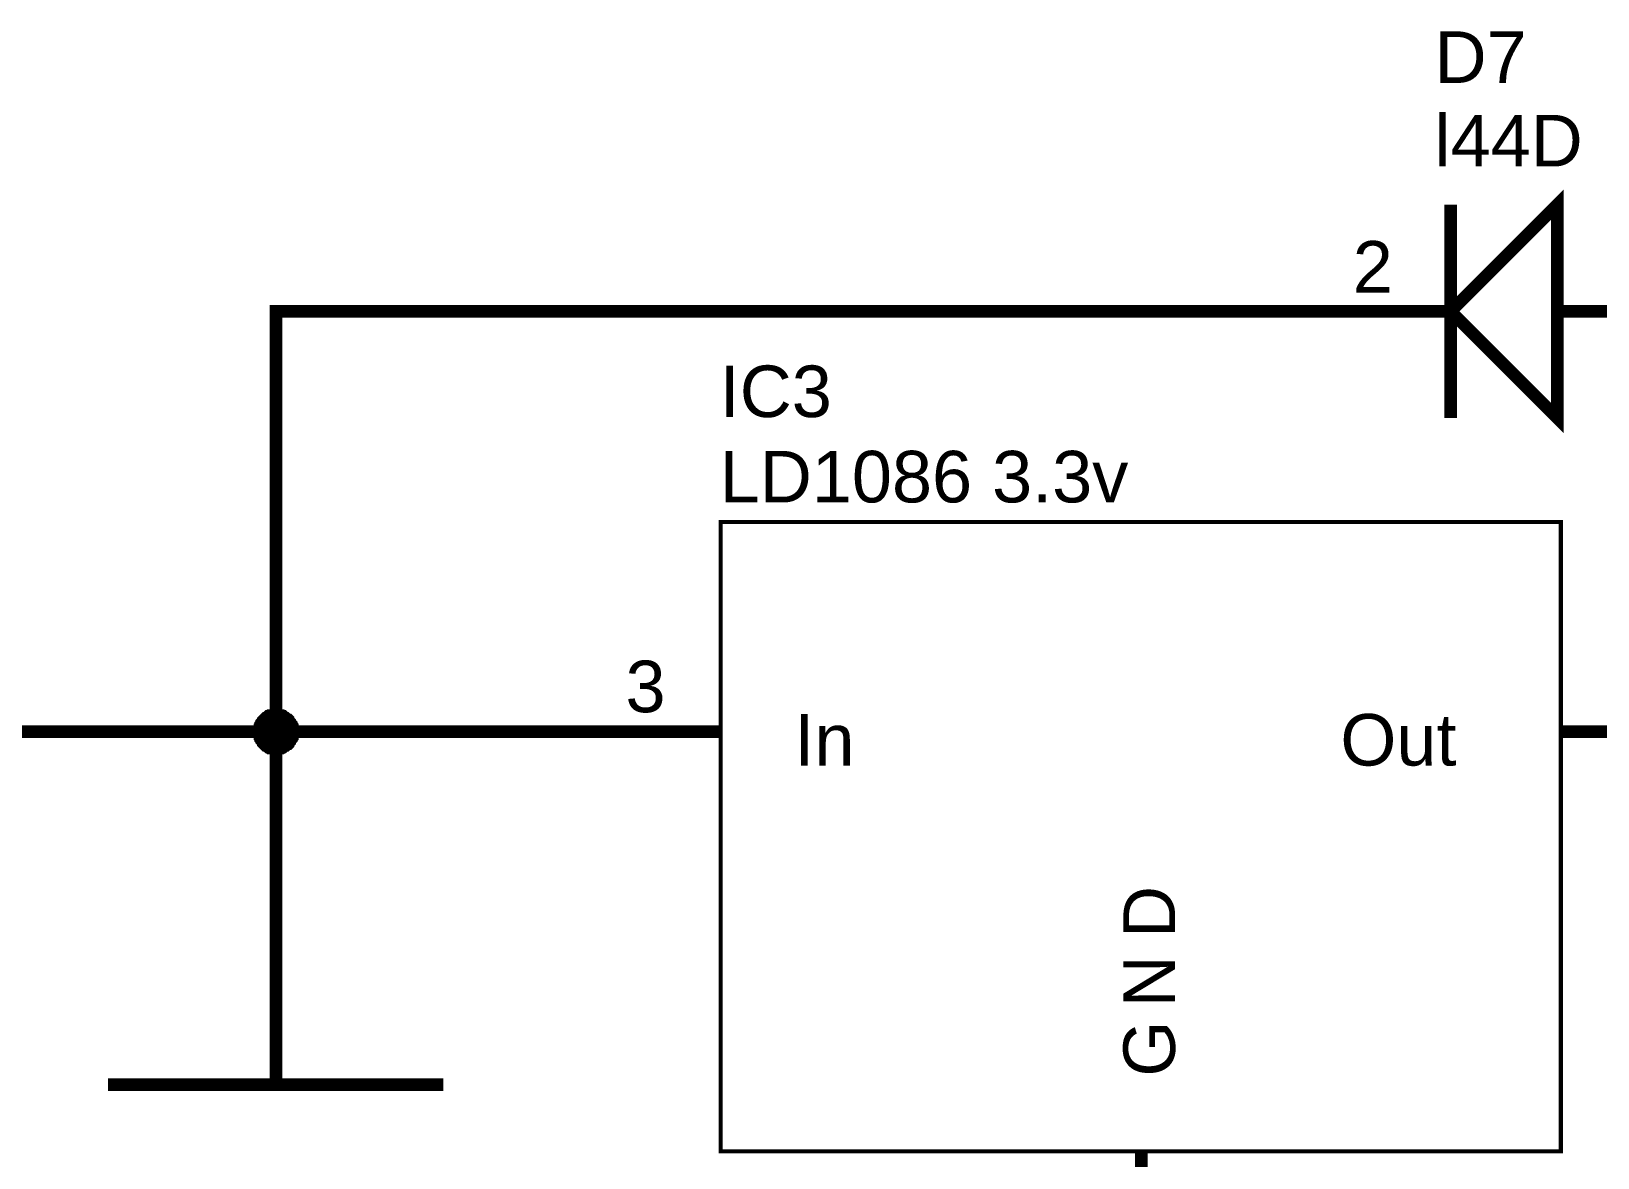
# Model space of a CAD drawing. Header units: millimetres. Extents: x 0 to 594, y 0 to 420.
# Drawn here: x 417.36 to 454.65, y 207.25 to 234.07 of the extents above; entities that cross this region are included whole.
import ezdxf

# ---------------------------------------------------------------- set-up
doc = ezdxf.new("R2010")
doc.units = ezdxf.units.MM
doc.layers.add('Sheet', color=255, linetype='Continuous')
doc.styles.get("Standard").update_dxf_attribs({"font": 'arial.ttf'})

msp = doc.modelspace()

# ---------------------------------------------------------------- linework, layer by layer
at = {"layer": 'Sheet', "color": 0}
for points, const_width in [([(453.691, 229.94), (451.151, 227.399), (453.691, 224.859), (453.691, 229.94)], 0.3), ([(453.691, 229.94), (451.151, 227.399), (453.691, 224.859), (453.691, 229.94)], 0.0991), ([(433.774, 222.383), (433.774, 207.396), (453.776, 207.396), (453.776, 222.383), (433.774, 222.383), (433.774, 222.383)], 0.0991), ([(433.774, 222.383), (453.776, 222.383), (453.776, 207.396), (433.774, 207.396), (433.774, 222.383)], 0.0991)]:
    msp.add_lwpolyline(points, close=True, dxfattribs=dict(at, const_width=const_width))
for points, const_width in [([(451.151, 224.859), (451.151, 229.94)], 0.3), ([(423.191, 217.387), (423.191, 227.399), (446.071, 227.399)], 0.3), ([(451.151, 227.399), (446.071, 227.399)], 0.3), ([(453.691, 227.399), (458.771, 227.399)], 0.3), ([(422.683, 217.387), (422.683, 217.409), (422.683, 217.43), (422.683, 217.472), (422.683, 217.493), (422.704, 217.514), (422.704, 217.536), (422.704, 217.557), (422.725, 217.578), (422.725, 217.599), (422.747, 217.62), (422.747, 217.641), (422.768, 217.663), (422.789, 217.684), (422.789, 217.705), (422.81, 217.726), (422.831, 217.747), (422.852, 217.768), (422.852, 217.768), (422.874, 217.79), (422.895, 217.811), (422.916, 217.811), (422.937, 217.832), (422.958, 217.853), (422.979, 217.853), (423.001, 217.874), (423.043, 217.874), (423.064, 217.874), (423.085, 217.895), (423.106, 217.895), (423.128, 217.895), (423.17, 217.895), (423.191, 217.895)], 0.0991), ([(422.683, 217.387), (422.683, 217.409), (422.683, 217.43), (422.683, 217.472), (422.683, 217.493), (422.704, 217.514), (422.704, 217.536), (422.704, 217.557), (422.725, 217.578), (422.725, 217.599), (422.747, 217.62), (422.747, 217.641), (422.768, 217.663), (422.789, 217.684), (422.789, 217.705), (422.81, 217.726), (422.831, 217.747), (422.852, 217.768), (422.852, 217.768), (422.874, 217.79), (422.895, 217.811), (422.916, 217.811), (422.937, 217.832), (422.958, 217.853), (422.979, 217.853), (423.001, 217.874), (423.043, 217.874), (423.064, 217.874), (423.085, 217.895), (423.106, 217.895), (423.128, 217.895), (423.17, 217.895), (423.191, 217.895)], 0.0991), ([(422.683, 217.387), (422.683, 217.409), (422.683, 217.43), (422.683, 217.472), (422.683, 217.493), (422.704, 217.514), (422.704, 217.536), (422.704, 217.557), (422.725, 217.578), (422.725, 217.599), (422.747, 217.62), (422.747, 217.641), (422.768, 217.663), (422.789, 217.684), (422.789, 217.705), (422.81, 217.726), (422.831, 217.747), (422.852, 217.768), (422.852, 217.768), (422.874, 217.79), (422.895, 217.811), (422.916, 217.811), (422.937, 217.832), (422.958, 217.853), (422.979, 217.853), (423.001, 217.874), (423.043, 217.874), (423.064, 217.874), (423.085, 217.895), (423.106, 217.895), (423.128, 217.895), (423.17, 217.895), (423.191, 217.895)], 0.0991), ([(422.683, 217.387), (422.683, 217.409), (422.683, 217.43), (422.683, 217.472), (422.683, 217.493), (422.704, 217.514), (422.704, 217.536), (422.704, 217.557), (422.725, 217.578), (422.725, 217.599), (422.747, 217.62), (422.747, 217.641), (422.768, 217.663), (422.789, 217.684), (422.789, 217.705), (422.81, 217.726), (422.831, 217.747), (422.852, 217.768), (422.852, 217.768), (422.874, 217.79), (422.895, 217.811), (422.916, 217.811), (422.937, 217.832), (422.958, 217.853), (422.979, 217.853), (423.001, 217.874), (423.043, 217.874), (423.064, 217.874), (423.085, 217.895), (423.106, 217.895), (423.128, 217.895), (423.17, 217.895), (423.191, 217.895)], 0.0991), ([(422.683, 217.387), (422.683, 217.409), (422.683, 217.43), (422.683, 217.472), (422.683, 217.493), (422.704, 217.514), (422.704, 217.536), (422.704, 217.557), (422.725, 217.578), (422.725, 217.599), (422.747, 217.62), (422.747, 217.641), (422.768, 217.663), (422.789, 217.684), (422.789, 217.705), (422.81, 217.726), (422.831, 217.747), (422.852, 217.768), (422.852, 217.768), (422.874, 217.79), (422.895, 217.811), (422.916, 217.811), (422.937, 217.832), (422.958, 217.853), (422.979, 217.853), (423.001, 217.874), (423.043, 217.874), (423.064, 217.874), (423.085, 217.895), (423.106, 217.895), (423.128, 217.895), (423.17, 217.895), (423.191, 217.895)], 0.0991), ([(422.683, 217.387), (422.683, 217.409), (422.683, 217.43), (422.683, 217.472), (422.683, 217.493), (422.704, 217.514), (422.704, 217.536), (422.704, 217.557), (422.725, 217.578), (422.725, 217.599), (422.747, 217.62), (422.747, 217.641), (422.768, 217.663), (422.789, 217.684), (422.789, 217.705), (422.81, 217.726), (422.831, 217.747), (422.852, 217.768), (422.852, 217.768), (422.874, 217.79), (422.895, 217.811), (422.916, 217.811), (422.937, 217.832), (422.958, 217.853), (422.979, 217.853), (423.001, 217.874), (423.043, 217.874), (423.064, 217.874), (423.085, 217.895), (423.106, 217.895), (423.128, 217.895), (423.17, 217.895), (423.191, 217.895)], 0.0991), ([(422.683, 217.387), (422.683, 217.409), (422.683, 217.43), (422.683, 217.472), (422.683, 217.493), (422.704, 217.514), (422.704, 217.536), (422.704, 217.557), (422.725, 217.578), (422.725, 217.599), (422.747, 217.62), (422.747, 217.641), (422.768, 217.663), (422.789, 217.684), (422.789, 217.705), (422.81, 217.726), (422.831, 217.747), (422.852, 217.768), (422.852, 217.768), (422.874, 217.79), (422.895, 217.811), (422.916, 217.811), (422.937, 217.832), (422.958, 217.853), (422.979, 217.853), (423.001, 217.874), (423.043, 217.874), (423.064, 217.874), (423.085, 217.895), (423.106, 217.895), (423.128, 217.895), (423.17, 217.895), (423.191, 217.895)], 0.0991), ([(422.683, 217.387), (422.683, 217.409), (422.683, 217.43), (422.683, 217.472), (422.683, 217.493), (422.704, 217.514), (422.704, 217.536), (422.704, 217.557), (422.725, 217.578), (422.725, 217.599), (422.747, 217.62), (422.747, 217.641), (422.768, 217.663), (422.789, 217.684), (422.789, 217.705), (422.81, 217.726), (422.831, 217.747), (422.852, 217.768), (422.852, 217.768), (422.874, 217.79), (422.895, 217.811), (422.916, 217.811), (422.937, 217.832), (422.958, 217.853), (422.979, 217.853), (423.001, 217.874), (423.043, 217.874), (423.064, 217.874), (423.085, 217.895), (423.106, 217.895), (423.128, 217.895), (423.17, 217.895), (423.191, 217.895)], 0.0991), ([(422.683, 217.387), (422.683, 217.409), (422.683, 217.43), (422.683, 217.472), (422.683, 217.493), (422.704, 217.514), (422.704, 217.536), (422.704, 217.557), (422.725, 217.578), (422.725, 217.599), (422.747, 217.62), (422.747, 217.641), (422.768, 217.663), (422.789, 217.684), (422.789, 217.705), (422.81, 217.726), (422.831, 217.747), (422.852, 217.768), (422.852, 217.768), (422.874, 217.79), (422.895, 217.811), (422.916, 217.811), (422.937, 217.832), (422.958, 217.853), (422.979, 217.853), (423.001, 217.874), (423.043, 217.874), (423.064, 217.874), (423.085, 217.895), (423.106, 217.895), (423.128, 217.895), (423.17, 217.895), (423.191, 217.895)], 0.0991), ([(422.683, 217.387), (422.683, 217.409), (422.683, 217.43), (422.683, 217.472), (422.683, 217.493), (422.704, 217.514), (422.704, 217.536), (422.704, 217.557), (422.725, 217.578), (422.725, 217.599), (422.747, 217.62), (422.747, 217.641), (422.768, 217.663), (422.789, 217.684), (422.789, 217.705), (422.81, 217.726), (422.831, 217.747), (422.852, 217.768), (422.852, 217.768), (422.874, 217.79), (422.895, 217.811), (422.916, 217.811), (422.937, 217.832), (422.958, 217.853), (422.979, 217.853), (423.001, 217.874), (423.043, 217.874), (423.064, 217.874), (423.085, 217.895), (423.106, 217.895), (423.128, 217.895), (423.17, 217.895), (423.191, 217.895)], 0.0991), ([(422.683, 217.387), (422.683, 217.409), (422.683, 217.43), (422.683, 217.472), (422.683, 217.493), (422.704, 217.514), (422.704, 217.536), (422.704, 217.557), (422.725, 217.578), (422.725, 217.599), (422.747, 217.62), (422.747, 217.641), (422.768, 217.663), (422.789, 217.684), (422.789, 217.705), (422.81, 217.726), (422.831, 217.747), (422.852, 217.768), (422.852, 217.768), (422.874, 217.79), (422.895, 217.811), (422.916, 217.811), (422.937, 217.832), (422.958, 217.853), (422.979, 217.853), (423.001, 217.874), (423.043, 217.874), (423.064, 217.874), (423.085, 217.895), (423.106, 217.895), (423.128, 217.895), (423.17, 217.895), (423.191, 217.895)], 0.0991), ([(422.683, 217.387), (422.683, 217.409), (422.683, 217.43), (422.683, 217.472), (422.683, 217.493), (422.704, 217.514), (422.704, 217.536), (422.704, 217.557), (422.725, 217.578), (422.725, 217.599), (422.747, 217.62), (422.747, 217.641), (422.768, 217.663), (422.789, 217.684), (422.789, 217.705), (422.81, 217.726), (422.831, 217.747), (422.852, 217.768), (422.852, 217.768), (422.874, 217.79), (422.895, 217.811), (422.916, 217.811), (422.937, 217.832), (422.958, 217.853), (422.979, 217.853), (423.001, 217.874), (423.043, 217.874), (423.064, 217.874), (423.085, 217.895), (423.106, 217.895), (423.128, 217.895), (423.17, 217.895), (423.191, 217.895)], 0.0991), ([(423.191, 217.895), (423.191, 217.895)], 0.0991), ([(423.191, 217.895), (423.212, 217.895), (423.233, 217.895), (423.276, 217.895), (423.297, 217.895), (423.318, 217.874), (423.339, 217.874), (423.36, 217.874), (423.382, 217.853), (423.403, 217.853), (423.424, 217.832), (423.445, 217.811), (423.466, 217.811), (423.487, 217.79), (423.509, 217.768), (423.53, 217.768), (423.551, 217.747), (423.572, 217.726), (423.572, 217.705), (423.593, 217.684), (423.614, 217.663), (423.614, 217.641), (423.636, 217.62), (423.657, 217.599), (423.657, 217.578), (423.678, 217.557), (423.678, 217.536), (423.678, 217.514), (423.699, 217.493), (423.699, 217.472), (423.699, 217.43), (423.699, 217.409), (423.699, 217.387)], 0.0991), ([(423.191, 217.895), (423.191, 217.895)], 0.0991), ([(423.191, 217.895), (423.212, 217.895), (423.233, 217.895), (423.276, 217.895), (423.297, 217.895), (423.318, 217.874), (423.339, 217.874), (423.36, 217.874), (423.382, 217.853), (423.403, 217.853), (423.424, 217.832), (423.445, 217.811), (423.466, 217.811), (423.487, 217.79), (423.509, 217.768), (423.53, 217.768), (423.551, 217.747), (423.572, 217.726), (423.572, 217.705), (423.593, 217.684), (423.614, 217.663), (423.614, 217.641), (423.636, 217.62), (423.657, 217.599), (423.657, 217.578), (423.678, 217.557), (423.678, 217.536), (423.678, 217.514), (423.699, 217.493), (423.699, 217.472), (423.699, 217.43), (423.699, 217.409), (423.699, 217.387)], 0.0991), ([(423.191, 217.895), (423.191, 217.895)], 0.0991), ([(423.191, 217.895), (423.212, 217.895), (423.233, 217.895), (423.276, 217.895), (423.297, 217.895), (423.318, 217.874), (423.339, 217.874), (423.36, 217.874), (423.382, 217.853), (423.403, 217.853), (423.424, 217.832), (423.445, 217.811), (423.466, 217.811), (423.487, 217.79), (423.509, 217.768), (423.53, 217.768), (423.551, 217.747), (423.572, 217.726), (423.572, 217.705), (423.593, 217.684), (423.614, 217.663), (423.614, 217.641), (423.636, 217.62), (423.657, 217.599), (423.657, 217.578), (423.678, 217.557), (423.678, 217.536), (423.678, 217.514), (423.699, 217.493), (423.699, 217.472), (423.699, 217.43), (423.699, 217.409), (423.699, 217.387)], 0.0991), ([(423.191, 217.895), (423.191, 217.895)], 0.0991), ([(423.191, 217.895), (423.212, 217.895), (423.233, 217.895), (423.276, 217.895), (423.297, 217.895), (423.318, 217.874), (423.339, 217.874), (423.36, 217.874), (423.382, 217.853), (423.403, 217.853), (423.424, 217.832), (423.445, 217.811), (423.466, 217.811), (423.487, 217.79), (423.509, 217.768), (423.53, 217.768), (423.551, 217.747), (423.572, 217.726), (423.572, 217.705), (423.593, 217.684), (423.614, 217.663), (423.614, 217.641), (423.636, 217.62), (423.657, 217.599), (423.657, 217.578), (423.678, 217.557), (423.678, 217.536), (423.678, 217.514), (423.699, 217.493), (423.699, 217.472), (423.699, 217.43), (423.699, 217.409), (423.699, 217.387)], 0.0991), ([(423.191, 217.895), (423.191, 217.895)], 0.0991), ([(423.191, 217.895), (423.212, 217.895), (423.233, 217.895), (423.276, 217.895), (423.297, 217.895), (423.318, 217.874), (423.339, 217.874), (423.36, 217.874), (423.382, 217.853), (423.403, 217.853), (423.424, 217.832), (423.445, 217.811), (423.466, 217.811), (423.487, 217.79), (423.509, 217.768), (423.53, 217.768), (423.551, 217.747), (423.572, 217.726), (423.572, 217.705), (423.593, 217.684), (423.614, 217.663), (423.614, 217.641), (423.636, 217.62), (423.657, 217.599), (423.657, 217.578), (423.678, 217.557), (423.678, 217.536), (423.678, 217.514), (423.699, 217.493), (423.699, 217.472), (423.699, 217.43), (423.699, 217.409), (423.699, 217.387)], 0.0991), ([(423.191, 217.895), (423.191, 217.895)], 0.0991), ([(423.191, 217.895), (423.212, 217.895), (423.233, 217.895), (423.276, 217.895), (423.297, 217.895), (423.318, 217.874), (423.339, 217.874), (423.36, 217.874), (423.382, 217.853), (423.403, 217.853), (423.424, 217.832), (423.445, 217.811), (423.466, 217.811), (423.487, 217.79), (423.509, 217.768), (423.53, 217.768), (423.551, 217.747), (423.572, 217.726), (423.572, 217.705), (423.593, 217.684), (423.614, 217.663), (423.614, 217.641), (423.636, 217.62), (423.657, 217.599), (423.657, 217.578), (423.678, 217.557), (423.678, 217.536), (423.678, 217.514), (423.699, 217.493), (423.699, 217.472), (423.699, 217.43), (423.699, 217.409), (423.699, 217.387)], 0.0991), ([(423.191, 217.895), (423.191, 217.895)], 0.0991), ([(423.191, 217.895), (423.212, 217.895), (423.233, 217.895), (423.276, 217.895), (423.297, 217.895), (423.318, 217.874), (423.339, 217.874), (423.36, 217.874), (423.382, 217.853), (423.403, 217.853), (423.424, 217.832), (423.445, 217.811), (423.466, 217.811), (423.487, 217.79), (423.509, 217.768), (423.53, 217.768), (423.551, 217.747), (423.572, 217.726), (423.572, 217.705), (423.593, 217.684), (423.614, 217.663), (423.614, 217.641), (423.636, 217.62), (423.657, 217.599), (423.657, 217.578), (423.678, 217.557), (423.678, 217.536), (423.678, 217.514), (423.699, 217.493), (423.699, 217.472), (423.699, 217.43), (423.699, 217.409), (423.699, 217.387)], 0.0991), ([(423.191, 217.895), (423.191, 217.895)], 0.0991), ([(423.191, 217.895), (423.212, 217.895), (423.233, 217.895), (423.276, 217.895), (423.297, 217.895), (423.318, 217.874), (423.339, 217.874), (423.36, 217.874), (423.382, 217.853), (423.403, 217.853), (423.424, 217.832), (423.445, 217.811), (423.466, 217.811), (423.487, 217.79), (423.509, 217.768), (423.53, 217.768), (423.551, 217.747), (423.572, 217.726), (423.572, 217.705), (423.593, 217.684), (423.614, 217.663), (423.614, 217.641), (423.636, 217.62), (423.657, 217.599), (423.657, 217.578), (423.678, 217.557), (423.678, 217.536), (423.678, 217.514), (423.699, 217.493), (423.699, 217.472), (423.699, 217.43), (423.699, 217.409), (423.699, 217.387)], 0.0991), ([(423.191, 217.895), (423.191, 217.895)], 0.0991), ([(423.191, 217.895), (423.212, 217.895), (423.233, 217.895), (423.276, 217.895), (423.297, 217.895), (423.318, 217.874), (423.339, 217.874), (423.36, 217.874), (423.382, 217.853), (423.403, 217.853), (423.424, 217.832), (423.445, 217.811), (423.466, 217.811), (423.487, 217.79), (423.509, 217.768), (423.53, 217.768), (423.551, 217.747), (423.572, 217.726), (423.572, 217.705), (423.593, 217.684), (423.614, 217.663), (423.614, 217.641), (423.636, 217.62), (423.657, 217.599), (423.657, 217.578), (423.678, 217.557), (423.678, 217.536), (423.678, 217.514), (423.699, 217.493), (423.699, 217.472), (423.699, 217.43), (423.699, 217.409), (423.699, 217.387)], 0.0991), ([(423.191, 217.895), (423.191, 217.895)], 0.0991), ([(423.191, 217.895), (423.212, 217.895), (423.233, 217.895), (423.276, 217.895), (423.297, 217.895), (423.318, 217.874), (423.339, 217.874), (423.36, 217.874), (423.382, 217.853), (423.403, 217.853), (423.424, 217.832), (423.445, 217.811), (423.466, 217.811), (423.487, 217.79), (423.509, 217.768), (423.53, 217.768), (423.551, 217.747), (423.572, 217.726), (423.572, 217.705), (423.593, 217.684), (423.614, 217.663), (423.614, 217.641), (423.636, 217.62), (423.657, 217.599), (423.657, 217.578), (423.678, 217.557), (423.678, 217.536), (423.678, 217.514), (423.699, 217.493), (423.699, 217.472), (423.699, 217.43), (423.699, 217.409), (423.699, 217.387)], 0.0991), ([(423.191, 217.895), (423.191, 217.895)], 0.0991), ([(423.191, 217.895), (423.212, 217.895), (423.233, 217.895), (423.276, 217.895), (423.297, 217.895), (423.318, 217.874), (423.339, 217.874), (423.36, 217.874), (423.382, 217.853), (423.403, 217.853), (423.424, 217.832), (423.445, 217.811), (423.466, 217.811), (423.487, 217.79), (423.509, 217.768), (423.53, 217.768), (423.551, 217.747), (423.572, 217.726), (423.572, 217.705), (423.593, 217.684), (423.614, 217.663), (423.614, 217.641), (423.636, 217.62), (423.657, 217.599), (423.657, 217.578), (423.678, 217.557), (423.678, 217.536), (423.678, 217.514), (423.699, 217.493), (423.699, 217.472), (423.699, 217.43), (423.699, 217.409), (423.699, 217.387)], 0.0991), ([(423.191, 217.895), (423.191, 217.895)], 0.0991), ([(423.191, 217.895), (423.212, 217.895), (423.233, 217.895), (423.276, 217.895), (423.297, 217.895), (423.318, 217.874), (423.339, 217.874), (423.36, 217.874), (423.382, 217.853), (423.403, 217.853), (423.424, 217.832), (423.445, 217.811), (423.466, 217.811), (423.487, 217.79), (423.509, 217.768), (423.53, 217.768), (423.551, 217.747), (423.572, 217.726), (423.572, 217.705), (423.593, 217.684), (423.614, 217.663), (423.614, 217.641), (423.636, 217.62), (423.657, 217.599), (423.657, 217.578), (423.678, 217.557), (423.678, 217.536), (423.678, 217.514), (423.699, 217.493), (423.699, 217.472), (423.699, 217.43), (423.699, 217.409), (423.699, 217.387)], 0.0991), ([(404.988, 211.693), (404.988, 217.387), (405.179, 217.387), (405.179, 217.387), (423.191, 217.387), (428.779, 217.387)], 0.3), ([(423.191, 216.879), (423.17, 216.879), (423.128, 216.879), (423.106, 216.879), (423.085, 216.879), (423.064, 216.901), (423.043, 216.901), (423.001, 216.901), (422.979, 216.922), (422.958, 216.922), (422.937, 216.943), (422.916, 216.964), (422.895, 216.964), (422.874, 216.985), (422.852, 217.006), (422.852, 217.006), (422.831, 217.028), (422.81, 217.049), (422.789, 217.07), (422.789, 217.091), (422.768, 217.112), (422.747, 217.133), (422.747, 217.155), (422.725, 217.176), (422.725, 217.197), (422.704, 217.218), (422.704, 217.239), (422.704, 217.26), (422.683, 217.282), (422.683, 217.303), (422.683, 217.345), (422.683, 217.366), (422.683, 217.387)], 0.0991), ([(422.683, 217.387), (422.683, 217.387)], 0.0991), ([(423.191, 216.879), (423.17, 216.879), (423.128, 216.879), (423.106, 216.879), (423.085, 216.879), (423.064, 216.901), (423.043, 216.901), (423.001, 216.901), (422.979, 216.922), (422.958, 216.922), (422.937, 216.943), (422.916, 216.964), (422.895, 216.964), (422.874, 216.985), (422.852, 217.006), (422.852, 217.006), (422.831, 217.028), (422.81, 217.049), (422.789, 217.07), (422.789, 217.091), (422.768, 217.112), (422.747, 217.133), (422.747, 217.155), (422.725, 217.176), (422.725, 217.197), (422.704, 217.218), (422.704, 217.239), (422.704, 217.26), (422.683, 217.282), (422.683, 217.303), (422.683, 217.345), (422.683, 217.366), (422.683, 217.387)], 0.0991), ([(422.683, 217.387), (422.683, 217.387)], 0.0991), ([(423.191, 216.879), (423.17, 216.879), (423.128, 216.879), (423.106, 216.879), (423.085, 216.879), (423.064, 216.901), (423.043, 216.901), (423.001, 216.901), (422.979, 216.922), (422.958, 216.922), (422.937, 216.943), (422.916, 216.964), (422.895, 216.964), (422.874, 216.985), (422.852, 217.006), (422.852, 217.006), (422.831, 217.028), (422.81, 217.049), (422.789, 217.07), (422.789, 217.091), (422.768, 217.112), (422.747, 217.133), (422.747, 217.155), (422.725, 217.176), (422.725, 217.197), (422.704, 217.218), (422.704, 217.239), (422.704, 217.26), (422.683, 217.282), (422.683, 217.303), (422.683, 217.345), (422.683, 217.366), (422.683, 217.387)], 0.0991), ([(422.683, 217.387), (422.683, 217.387)], 0.0991), ([(423.191, 216.879), (423.17, 216.879), (423.128, 216.879), (423.106, 216.879), (423.085, 216.879), (423.064, 216.901), (423.043, 216.901), (423.001, 216.901), (422.979, 216.922), (422.958, 216.922), (422.937, 216.943), (422.916, 216.964), (422.895, 216.964), (422.874, 216.985), (422.852, 217.006), (422.852, 217.006), (422.831, 217.028), (422.81, 217.049), (422.789, 217.07), (422.789, 217.091), (422.768, 217.112), (422.747, 217.133), (422.747, 217.155), (422.725, 217.176), (422.725, 217.197), (422.704, 217.218), (422.704, 217.239), (422.704, 217.26), (422.683, 217.282), (422.683, 217.303), (422.683, 217.345), (422.683, 217.366), (422.683, 217.387)], 0.0991), ([(422.683, 217.387), (422.683, 217.387)], 0.0991), ([(423.191, 216.879), (423.17, 216.879), (423.128, 216.879), (423.106, 216.879), (423.085, 216.879), (423.064, 216.901), (423.043, 216.901), (423.001, 216.901), (422.979, 216.922), (422.958, 216.922), (422.937, 216.943), (422.916, 216.964), (422.895, 216.964), (422.874, 216.985), (422.852, 217.006), (422.852, 217.006), (422.831, 217.028), (422.81, 217.049), (422.789, 217.07), (422.789, 217.091), (422.768, 217.112), (422.747, 217.133), (422.747, 217.155), (422.725, 217.176), (422.725, 217.197), (422.704, 217.218), (422.704, 217.239), (422.704, 217.26), (422.683, 217.282), (422.683, 217.303), (422.683, 217.345), (422.683, 217.366), (422.683, 217.387)], 0.0991), ([(422.683, 217.387), (422.683, 217.387)], 0.0991), ([(423.191, 216.879), (423.17, 216.879), (423.128, 216.879), (423.106, 216.879), (423.085, 216.879), (423.064, 216.901), (423.043, 216.901), (423.001, 216.901), (422.979, 216.922), (422.958, 216.922), (422.937, 216.943), (422.916, 216.964), (422.895, 216.964), (422.874, 216.985), (422.852, 217.006), (422.852, 217.006), (422.831, 217.028), (422.81, 217.049), (422.789, 217.07), (422.789, 217.091), (422.768, 217.112), (422.747, 217.133), (422.747, 217.155), (422.725, 217.176), (422.725, 217.197), (422.704, 217.218), (422.704, 217.239), (422.704, 217.26), (422.683, 217.282), (422.683, 217.303), (422.683, 217.345), (422.683, 217.366), (422.683, 217.387)], 0.0991), ([(422.683, 217.387), (422.683, 217.387)], 0.0991), ([(423.191, 216.879), (423.17, 216.879), (423.128, 216.879), (423.106, 216.879), (423.085, 216.879), (423.064, 216.901), (423.043, 216.901), (423.001, 216.901), (422.979, 216.922), (422.958, 216.922), (422.937, 216.943), (422.916, 216.964), (422.895, 216.964), (422.874, 216.985), (422.852, 217.006), (422.852, 217.006), (422.831, 217.028), (422.81, 217.049), (422.789, 217.07), (422.789, 217.091), (422.768, 217.112), (422.747, 217.133), (422.747, 217.155), (422.725, 217.176), (422.725, 217.197), (422.704, 217.218), (422.704, 217.239), (422.704, 217.26), (422.683, 217.282), (422.683, 217.303), (422.683, 217.345), (422.683, 217.366), (422.683, 217.387)], 0.0991), ([(422.683, 217.387), (422.683, 217.387)], 0.0991), ([(423.191, 216.879), (423.17, 216.879), (423.128, 216.879), (423.106, 216.879), (423.085, 216.879), (423.064, 216.901), (423.043, 216.901), (423.001, 216.901), (422.979, 216.922), (422.958, 216.922), (422.937, 216.943), (422.916, 216.964), (422.895, 216.964), (422.874, 216.985), (422.852, 217.006), (422.852, 217.006), (422.831, 217.028), (422.81, 217.049), (422.789, 217.07), (422.789, 217.091), (422.768, 217.112), (422.747, 217.133), (422.747, 217.155), (422.725, 217.176), (422.725, 217.197), (422.704, 217.218), (422.704, 217.239), (422.704, 217.26), (422.683, 217.282), (422.683, 217.303), (422.683, 217.345), (422.683, 217.366), (422.683, 217.387)], 0.0991), ([(422.683, 217.387), (422.683, 217.387)], 0.0991), ([(423.191, 216.879), (423.17, 216.879), (423.128, 216.879), (423.106, 216.879), (423.085, 216.879), (423.064, 216.901), (423.043, 216.901), (423.001, 216.901), (422.979, 216.922), (422.958, 216.922), (422.937, 216.943), (422.916, 216.964), (422.895, 216.964), (422.874, 216.985), (422.852, 217.006), (422.852, 217.006), (422.831, 217.028), (422.81, 217.049), (422.789, 217.07), (422.789, 217.091), (422.768, 217.112), (422.747, 217.133), (422.747, 217.155), (422.725, 217.176), (422.725, 217.197), (422.704, 217.218), (422.704, 217.239), (422.704, 217.26), (422.683, 217.282), (422.683, 217.303), (422.683, 217.345), (422.683, 217.366), (422.683, 217.387)], 0.0991), ([(422.683, 217.387), (422.683, 217.387)], 0.0991), ([(423.191, 216.879), (423.17, 216.879), (423.128, 216.879), (423.106, 216.879), (423.085, 216.879), (423.064, 216.901), (423.043, 216.901), (423.001, 216.901), (422.979, 216.922), (422.958, 216.922), (422.937, 216.943), (422.916, 216.964), (422.895, 216.964), (422.874, 216.985), (422.852, 217.006), (422.852, 217.006), (422.831, 217.028), (422.81, 217.049), (422.789, 217.07), (422.789, 217.091), (422.768, 217.112), (422.747, 217.133), (422.747, 217.155), (422.725, 217.176), (422.725, 217.197), (422.704, 217.218), (422.704, 217.239), (422.704, 217.26), (422.683, 217.282), (422.683, 217.303), (422.683, 217.345), (422.683, 217.366), (422.683, 217.387)], 0.0991), ([(422.683, 217.387), (422.683, 217.387)], 0.0991), ([(423.191, 216.879), (423.17, 216.879), (423.128, 216.879), (423.106, 216.879), (423.085, 216.879), (423.064, 216.901), (423.043, 216.901), (423.001, 216.901), (422.979, 216.922), (422.958, 216.922), (422.937, 216.943), (422.916, 216.964), (422.895, 216.964), (422.874, 216.985), (422.852, 217.006), (422.852, 217.006), (422.831, 217.028), (422.81, 217.049), (422.789, 217.07), (422.789, 217.091), (422.768, 217.112), (422.747, 217.133), (422.747, 217.155), (422.725, 217.176), (422.725, 217.197), (422.704, 217.218), (422.704, 217.239), (422.704, 217.26), (422.683, 217.282), (422.683, 217.303), (422.683, 217.345), (422.683, 217.366), (422.683, 217.387)], 0.0991), ([(422.683, 217.387), (422.683, 217.387)], 0.0991), ([(423.191, 216.879), (423.17, 216.879), (423.128, 216.879), (423.106, 216.879), (423.085, 216.879), (423.064, 216.901), (423.043, 216.901), (423.001, 216.901), (422.979, 216.922), (422.958, 216.922), (422.937, 216.943), (422.916, 216.964), (422.895, 216.964), (422.874, 216.985), (422.852, 217.006), (422.852, 217.006), (422.831, 217.028), (422.81, 217.049), (422.789, 217.07), (422.789, 217.091), (422.768, 217.112), (422.747, 217.133), (422.747, 217.155), (422.725, 217.176), (422.725, 217.197), (422.704, 217.218), (422.704, 217.239), (422.704, 217.26), (422.683, 217.282), (422.683, 217.303), (422.683, 217.345), (422.683, 217.366), (422.683, 217.387)], 0.0991), ([(422.683, 217.387), (422.683, 217.387)], 0.0991), ([(423.191, 217.387), (423.191, 215.482)], 0.3), ([(423.699, 217.387), (423.699, 217.366), (423.699, 217.345), (423.699, 217.303), (423.699, 217.282), (423.678, 217.26), (423.678, 217.239), (423.678, 217.218), (423.657, 217.197), (423.657, 217.176), (423.636, 217.155), (423.614, 217.133), (423.614, 217.112), (423.593, 217.091), (423.572, 217.07), (423.572, 217.049), (423.551, 217.028), (423.53, 217.006), (423.509, 217.006), (423.487, 216.985), (423.466, 216.964), (423.445, 216.964), (423.424, 216.943), (423.403, 216.922), (423.382, 216.922), (423.36, 216.901), (423.339, 216.901), (423.318, 216.901), (423.297, 216.879), (423.276, 216.879), (423.233, 216.879), (423.212, 216.879), (423.191, 216.879)], 0.0991), ([(423.699, 217.387), (423.699, 217.366), (423.699, 217.345), (423.699, 217.303), (423.699, 217.282), (423.678, 217.26), (423.678, 217.239), (423.678, 217.218), (423.657, 217.197), (423.657, 217.176), (423.636, 217.155), (423.614, 217.133), (423.614, 217.112), (423.593, 217.091), (423.572, 217.07), (423.572, 217.049), (423.551, 217.028), (423.53, 217.006), (423.509, 217.006), (423.487, 216.985), (423.466, 216.964), (423.445, 216.964), (423.424, 216.943), (423.403, 216.922), (423.382, 216.922), (423.36, 216.901), (423.339, 216.901), (423.318, 216.901), (423.297, 216.879), (423.276, 216.879), (423.233, 216.879), (423.212, 216.879), (423.191, 216.879)], 0.0991), ([(423.699, 217.387), (423.699, 217.366), (423.699, 217.345), (423.699, 217.303), (423.699, 217.282), (423.678, 217.26), (423.678, 217.239), (423.678, 217.218), (423.657, 217.197), (423.657, 217.176), (423.636, 217.155), (423.614, 217.133), (423.614, 217.112), (423.593, 217.091), (423.572, 217.07), (423.572, 217.049), (423.551, 217.028), (423.53, 217.006), (423.509, 217.006), (423.487, 216.985), (423.466, 216.964), (423.445, 216.964), (423.424, 216.943), (423.403, 216.922), (423.382, 216.922), (423.36, 216.901), (423.339, 216.901), (423.318, 216.901), (423.297, 216.879), (423.276, 216.879), (423.233, 216.879), (423.212, 216.879), (423.191, 216.879)], 0.0991), ([(423.699, 217.387), (423.699, 217.366), (423.699, 217.345), (423.699, 217.303), (423.699, 217.282), (423.678, 217.26), (423.678, 217.239), (423.678, 217.218), (423.657, 217.197), (423.657, 217.176), (423.636, 217.155), (423.614, 217.133), (423.614, 217.112), (423.593, 217.091), (423.572, 217.07), (423.572, 217.049), (423.551, 217.028), (423.53, 217.006), (423.509, 217.006), (423.487, 216.985), (423.466, 216.964), (423.445, 216.964), (423.424, 216.943), (423.403, 216.922), (423.382, 216.922), (423.36, 216.901), (423.339, 216.901), (423.318, 216.901), (423.297, 216.879), (423.276, 216.879), (423.233, 216.879), (423.212, 216.879), (423.191, 216.879)], 0.0991), ([(423.699, 217.387), (423.699, 217.366), (423.699, 217.345), (423.699, 217.303), (423.699, 217.282), (423.678, 217.26), (423.678, 217.239), (423.678, 217.218), (423.657, 217.197), (423.657, 217.176), (423.636, 217.155), (423.614, 217.133), (423.614, 217.112), (423.593, 217.091), (423.572, 217.07), (423.572, 217.049), (423.551, 217.028), (423.53, 217.006), (423.509, 217.006), (423.487, 216.985), (423.466, 216.964), (423.445, 216.964), (423.424, 216.943), (423.403, 216.922), (423.382, 216.922), (423.36, 216.901), (423.339, 216.901), (423.318, 216.901), (423.297, 216.879), (423.276, 216.879), (423.233, 216.879), (423.212, 216.879), (423.191, 216.879)], 0.0991), ([(423.699, 217.387), (423.699, 217.366), (423.699, 217.345), (423.699, 217.303), (423.699, 217.282), (423.678, 217.26), (423.678, 217.239), (423.678, 217.218), (423.657, 217.197), (423.657, 217.176), (423.636, 217.155), (423.614, 217.133), (423.614, 217.112), (423.593, 217.091), (423.572, 217.07), (423.572, 217.049), (423.551, 217.028), (423.53, 217.006), (423.509, 217.006), (423.487, 216.985), (423.466, 216.964), (423.445, 216.964), (423.424, 216.943), (423.403, 216.922), (423.382, 216.922), (423.36, 216.901), (423.339, 216.901), (423.318, 216.901), (423.297, 216.879), (423.276, 216.879), (423.233, 216.879), (423.212, 216.879), (423.191, 216.879)], 0.0991), ([(423.699, 217.387), (423.699, 217.366), (423.699, 217.345), (423.699, 217.303), (423.699, 217.282), (423.678, 217.26), (423.678, 217.239), (423.678, 217.218), (423.657, 217.197), (423.657, 217.176), (423.636, 217.155), (423.614, 217.133), (423.614, 217.112), (423.593, 217.091), (423.572, 217.07), (423.572, 217.049), (423.551, 217.028), (423.53, 217.006), (423.509, 217.006), (423.487, 216.985), (423.466, 216.964), (423.445, 216.964), (423.424, 216.943), (423.403, 216.922), (423.382, 216.922), (423.36, 216.901), (423.339, 216.901), (423.318, 216.901), (423.297, 216.879), (423.276, 216.879), (423.233, 216.879), (423.212, 216.879), (423.191, 216.879)], 0.0991), ([(423.699, 217.387), (423.699, 217.366), (423.699, 217.345), (423.699, 217.303), (423.699, 217.282), (423.678, 217.26), (423.678, 217.239), (423.678, 217.218), (423.657, 217.197), (423.657, 217.176), (423.636, 217.155), (423.614, 217.133), (423.614, 217.112), (423.593, 217.091), (423.572, 217.07), (423.572, 217.049), (423.551, 217.028), (423.53, 217.006), (423.509, 217.006), (423.487, 216.985), (423.466, 216.964), (423.445, 216.964), (423.424, 216.943), (423.403, 216.922), (423.382, 216.922), (423.36, 216.901), (423.339, 216.901), (423.318, 216.901), (423.297, 216.879), (423.276, 216.879), (423.233, 216.879), (423.212, 216.879), (423.191, 216.879)], 0.0991), ([(423.699, 217.387), (423.699, 217.366), (423.699, 217.345), (423.699, 217.303), (423.699, 217.282), (423.678, 217.26), (423.678, 217.239), (423.678, 217.218), (423.657, 217.197), (423.657, 217.176), (423.636, 217.155), (423.614, 217.133), (423.614, 217.112), (423.593, 217.091), (423.572, 217.07), (423.572, 217.049), (423.551, 217.028), (423.53, 217.006), (423.509, 217.006), (423.487, 216.985), (423.466, 216.964), (423.445, 216.964), (423.424, 216.943), (423.403, 216.922), (423.382, 216.922), (423.36, 216.901), (423.339, 216.901), (423.318, 216.901), (423.297, 216.879), (423.276, 216.879), (423.233, 216.879), (423.212, 216.879), (423.191, 216.879)], 0.0991), ([(423.699, 217.387), (423.699, 217.366), (423.699, 217.345), (423.699, 217.303), (423.699, 217.282), (423.678, 217.26), (423.678, 217.239), (423.678, 217.218), (423.657, 217.197), (423.657, 217.176), (423.636, 217.155), (423.614, 217.133), (423.614, 217.112), (423.593, 217.091), (423.572, 217.07), (423.572, 217.049), (423.551, 217.028), (423.53, 217.006), (423.509, 217.006), (423.487, 216.985), (423.466, 216.964), (423.445, 216.964), (423.424, 216.943), (423.403, 216.922), (423.382, 216.922), (423.36, 216.901), (423.339, 216.901), (423.318, 216.901), (423.297, 216.879), (423.276, 216.879), (423.233, 216.879), (423.212, 216.879), (423.191, 216.879)], 0.0991), ([(423.699, 217.387), (423.699, 217.366), (423.699, 217.345), (423.699, 217.303), (423.699, 217.282), (423.678, 217.26), (423.678, 217.239), (423.678, 217.218), (423.657, 217.197), (423.657, 217.176), (423.636, 217.155), (423.614, 217.133), (423.614, 217.112), (423.593, 217.091), (423.572, 217.07), (423.572, 217.049), (423.551, 217.028), (423.53, 217.006), (423.509, 217.006), (423.487, 216.985), (423.466, 216.964), (423.445, 216.964), (423.424, 216.943), (423.403, 216.922), (423.382, 216.922), (423.36, 216.901), (423.339, 216.901), (423.318, 216.901), (423.297, 216.879), (423.276, 216.879), (423.233, 216.879), (423.212, 216.879), (423.191, 216.879)], 0.0991), ([(423.699, 217.387), (423.699, 217.366), (423.699, 217.345), (423.699, 217.303), (423.699, 217.282), (423.678, 217.26), (423.678, 217.239), (423.678, 217.218), (423.657, 217.197), (423.657, 217.176), (423.636, 217.155), (423.614, 217.133), (423.614, 217.112), (423.593, 217.091), (423.572, 217.07), (423.572, 217.049), (423.551, 217.028), (423.53, 217.006), (423.509, 217.006), (423.487, 216.985), (423.466, 216.964), (423.445, 216.964), (423.424, 216.943), (423.403, 216.922), (423.382, 216.922), (423.36, 216.901), (423.339, 216.901), (423.318, 216.901), (423.297, 216.879), (423.276, 216.879), (423.233, 216.879), (423.212, 216.879), (423.191, 216.879)], 0.0991), ([(423.699, 217.387), (423.699, 217.387), (423.699, 217.387), (423.699, 217.387), (423.699, 217.387), (423.699, 217.387), (423.699, 217.387), (423.699, 217.387), (423.699, 217.387), (423.699, 217.387), (423.699, 217.387), (423.699, 217.387), (423.699, 217.387), (423.699, 217.387), (423.699, 217.387), (423.699, 217.387), (423.699, 217.387), (423.699, 217.387), (423.699, 217.387), (423.699, 217.387), (423.699, 217.387), (423.699, 217.387), (423.699, 217.387), (423.699, 217.387), (423.699, 217.387), (423.699, 217.387), (423.699, 217.387), (423.699, 217.387), (423.699, 217.387), (423.699, 217.387), (423.699, 217.387), (423.699, 217.387), (423.699, 217.387)], 0.0991), ([(423.699, 217.387), (423.699, 217.387)], 0.0991), ([(423.699, 217.387), (423.699, 217.387), (423.699, 217.387), (423.699, 217.387), (423.699, 217.387), (423.699, 217.387), (423.699, 217.387), (423.699, 217.387), (423.699, 217.387), (423.699, 217.387), (423.699, 217.387), (423.699, 217.387), (423.699, 217.387), (423.699, 217.387), (423.699, 217.387), (423.699, 217.387), (423.699, 217.387), (423.699, 217.387), (423.699, 217.387), (423.699, 217.387), (423.699, 217.387), (423.699, 217.387), (423.699, 217.387), (423.699, 217.387), (423.699, 217.387), (423.699, 217.387), (423.699, 217.387), (423.699, 217.387), (423.699, 217.387), (423.699, 217.387), (423.699, 217.387), (423.699, 217.387), (423.699, 217.387)], 0.0991), ([(423.699, 217.387), (423.699, 217.387)], 0.0991), ([(423.699, 217.387), (423.699, 217.387), (423.699, 217.387), (423.699, 217.387), (423.699, 217.387), (423.699, 217.387), (423.699, 217.387), (423.699, 217.387), (423.699, 217.387), (423.699, 217.387), (423.699, 217.387), (423.699, 217.387), (423.699, 217.387), (423.699, 217.387), (423.699, 217.387), (423.699, 217.387), (423.699, 217.387), (423.699, 217.387), (423.699, 217.387), (423.699, 217.387), (423.699, 217.387), (423.699, 217.387), (423.699, 217.387), (423.699, 217.387), (423.699, 217.387), (423.699, 217.387), (423.699, 217.387), (423.699, 217.387), (423.699, 217.387), (423.699, 217.387), (423.699, 217.387), (423.699, 217.387), (423.699, 217.387)], 0.0991), ([(423.699, 217.387), (423.699, 217.387)], 0.0991), ([(423.699, 217.387), (423.699, 217.387), (423.699, 217.387), (423.699, 217.387), (423.699, 217.387), (423.699, 217.387), (423.699, 217.387), (423.699, 217.387), (423.699, 217.387), (423.699, 217.387), (423.699, 217.387), (423.699, 217.387), (423.699, 217.387), (423.699, 217.387), (423.699, 217.387), (423.699, 217.387), (423.699, 217.387), (423.699, 217.387), (423.699, 217.387), (423.699, 217.387), (423.699, 217.387), (423.699, 217.387), (423.699, 217.387), (423.699, 217.387), (423.699, 217.387), (423.699, 217.387), (423.699, 217.387), (423.699, 217.387), (423.699, 217.387), (423.699, 217.387), (423.699, 217.387), (423.699, 217.387), (423.699, 217.387)], 0.0991), ([(423.699, 217.387), (423.699, 217.387)], 0.0991), ([(423.699, 217.387), (423.699, 217.387), (423.699, 217.387), (423.699, 217.387), (423.699, 217.387), (423.699, 217.387), (423.699, 217.387), (423.699, 217.387), (423.699, 217.387), (423.699, 217.387), (423.699, 217.387), (423.699, 217.387), (423.699, 217.387), (423.699, 217.387), (423.699, 217.387), (423.699, 217.387), (423.699, 217.387), (423.699, 217.387), (423.699, 217.387), (423.699, 217.387), (423.699, 217.387), (423.699, 217.387), (423.699, 217.387), (423.699, 217.387), (423.699, 217.387), (423.699, 217.387), (423.699, 217.387), (423.699, 217.387), (423.699, 217.387), (423.699, 217.387), (423.699, 217.387), (423.699, 217.387), (423.699, 217.387)], 0.0991), ([(423.699, 217.387), (423.699, 217.387)], 0.0991), ([(423.699, 217.387), (423.699, 217.387), (423.699, 217.387), (423.699, 217.387), (423.699, 217.387), (423.699, 217.387), (423.699, 217.387), (423.699, 217.387), (423.699, 217.387), (423.699, 217.387), (423.699, 217.387), (423.699, 217.387), (423.699, 217.387), (423.699, 217.387), (423.699, 217.387), (423.699, 217.387), (423.699, 217.387), (423.699, 217.387), (423.699, 217.387), (423.699, 217.387), (423.699, 217.387), (423.699, 217.387), (423.699, 217.387), (423.699, 217.387), (423.699, 217.387), (423.699, 217.387), (423.699, 217.387), (423.699, 217.387), (423.699, 217.387), (423.699, 217.387), (423.699, 217.387), (423.699, 217.387), (423.699, 217.387)], 0.0991), ([(423.699, 217.387), (423.699, 217.387)], 0.0991), ([(423.699, 217.387), (423.699, 217.387), (423.699, 217.387), (423.699, 217.387), (423.699, 217.387), (423.699, 217.387), (423.699, 217.387), (423.699, 217.387), (423.699, 217.387), (423.699, 217.387), (423.699, 217.387), (423.699, 217.387), (423.699, 217.387), (423.699, 217.387), (423.699, 217.387), (423.699, 217.387), (423.699, 217.387), (423.699, 217.387), (423.699, 217.387), (423.699, 217.387), (423.699, 217.387), (423.699, 217.387), (423.699, 217.387), (423.699, 217.387), (423.699, 217.387), (423.699, 217.387), (423.699, 217.387), (423.699, 217.387), (423.699, 217.387), (423.699, 217.387), (423.699, 217.387), (423.699, 217.387), (423.699, 217.387)], 0.0991), ([(423.699, 217.387), (423.699, 217.387)], 0.0991), ([(423.699, 217.387), (423.699, 217.387), (423.699, 217.387), (423.699, 217.387), (423.699, 217.387), (423.699, 217.387), (423.699, 217.387), (423.699, 217.387), (423.699, 217.387), (423.699, 217.387), (423.699, 217.387), (423.699, 217.387), (423.699, 217.387), (423.699, 217.387), (423.699, 217.387), (423.699, 217.387), (423.699, 217.387), (423.699, 217.387), (423.699, 217.387), (423.699, 217.387), (423.699, 217.387), (423.699, 217.387), (423.699, 217.387), (423.699, 217.387), (423.699, 217.387), (423.699, 217.387), (423.699, 217.387), (423.699, 217.387), (423.699, 217.387), (423.699, 217.387), (423.699, 217.387), (423.699, 217.387), (423.699, 217.387)], 0.0991), ([(423.699, 217.387), (423.699, 217.387)], 0.0991), ([(423.699, 217.387), (423.699, 217.387), (423.699, 217.387), (423.699, 217.387), (423.699, 217.387), (423.699, 217.387), (423.699, 217.387), (423.699, 217.387), (423.699, 217.387), (423.699, 217.387), (423.699, 217.387), (423.699, 217.387), (423.699, 217.387), (423.699, 217.387), (423.699, 217.387), (423.699, 217.387), (423.699, 217.387), (423.699, 217.387), (423.699, 217.387), (423.699, 217.387), (423.699, 217.387), (423.699, 217.387), (423.699, 217.387), (423.699, 217.387), (423.699, 217.387), (423.699, 217.387), (423.699, 217.387), (423.699, 217.387), (423.699, 217.387), (423.699, 217.387), (423.699, 217.387), (423.699, 217.387), (423.699, 217.387)], 0.0991), ([(423.699, 217.387), (423.699, 217.387)], 0.0991), ([(423.699, 217.387), (423.699, 217.387), (423.699, 217.387), (423.699, 217.387), (423.699, 217.387), (423.699, 217.387), (423.699, 217.387), (423.699, 217.387), (423.699, 217.387), (423.699, 217.387), (423.699, 217.387), (423.699, 217.387), (423.699, 217.387), (423.699, 217.387), (423.699, 217.387), (423.699, 217.387), (423.699, 217.387), (423.699, 217.387), (423.699, 217.387), (423.699, 217.387), (423.699, 217.387), (423.699, 217.387), (423.699, 217.387), (423.699, 217.387), (423.699, 217.387), (423.699, 217.387), (423.699, 217.387), (423.699, 217.387), (423.699, 217.387), (423.699, 217.387), (423.699, 217.387), (423.699, 217.387), (423.699, 217.387)], 0.0991), ([(423.699, 217.387), (423.699, 217.387)], 0.0991), ([(423.699, 217.387), (423.699, 217.387), (423.699, 217.387), (423.699, 217.387), (423.699, 217.387), (423.699, 217.387), (423.699, 217.387), (423.699, 217.387), (423.699, 217.387), (423.699, 217.387), (423.699, 217.387), (423.699, 217.387), (423.699, 217.387), (423.699, 217.387), (423.699, 217.387), (423.699, 217.387), (423.699, 217.387), (423.699, 217.387), (423.699, 217.387), (423.699, 217.387), (423.699, 217.387), (423.699, 217.387), (423.699, 217.387), (423.699, 217.387), (423.699, 217.387), (423.699, 217.387), (423.699, 217.387), (423.699, 217.387), (423.699, 217.387), (423.699, 217.387), (423.699, 217.387), (423.699, 217.387), (423.699, 217.387)], 0.0991), ([(423.699, 217.387), (423.699, 217.387)], 0.0991), ([(423.699, 217.387), (423.699, 217.387), (423.699, 217.387), (423.699, 217.387), (423.699, 217.387), (423.699, 217.387), (423.699, 217.387), (423.699, 217.387), (423.699, 217.387), (423.699, 217.387), (423.699, 217.387), (423.699, 217.387), (423.699, 217.387), (423.699, 217.387), (423.699, 217.387), (423.699, 217.387), (423.699, 217.387), (423.699, 217.387), (423.699, 217.387), (423.699, 217.387), (423.699, 217.387), (423.699, 217.387), (423.699, 217.387), (423.699, 217.387), (423.699, 217.387), (423.699, 217.387), (423.699, 217.387), (423.699, 217.387), (423.699, 217.387), (423.699, 217.387), (423.699, 217.387), (423.699, 217.387), (423.699, 217.387)], 0.0991), ([(423.699, 217.387), (423.699, 217.387)], 0.0991), ([(433.774, 217.387), (428.779, 217.387)], 0.3), ([(453.776, 217.387), (458.771, 217.387)], 0.3), ([(423.191, 215.482), (423.191, 208.984)], 0.3), ([(423.191, 210.487), (423.191, 215.482)], 0.3), ([(419.191, 208.984), (427.17, 208.984)], 0.3), ([(443.786, 207.396), (443.786, 202.38)], 0.3)]:
    msp.add_lwpolyline(points, dxfattribs=dict(at, const_width=const_width))
at = {"layer": 'Sheet', "color": 0, "const_width": 0.508}
msp.add_lwpolyline([(422.925, 217.4, 1), (423.433, 217.4, 1)], format="xyb", close=True, dxfattribs=at)

# ---------------------------------------------------------------- texts
at = {"layer": 'Sheet', "color": 0}
for s, height, p in [('D7', 1.2277, (450.77, 232.839)), ('l44D', 1.2277, (450.77, 230.85)), ('2', 1.228, (448.823, 227.844)), ('IC3', 1.2277, (433.753, 224.881)), ('LD1086 3.3v', 1.2277, (433.753, 222.849)), ('3', 1.228, (431.509, 217.853)), ('In', 1.2277, (435.531, 216.583)), ('Out', 1.2277, (448.527, 216.583))]:
    msp.add_text(s, height=height, dxfattribs=at).set_placement(p)
for s, p in [('D', (444.59, 212.477)), ('N', (444.59, 210.826)), ('G', (444.59, 209.174))]:
    msp.add_text(s, height=1.228, rotation=90, dxfattribs=at).set_placement(p)

doc.saveas('drawing.dxf')
